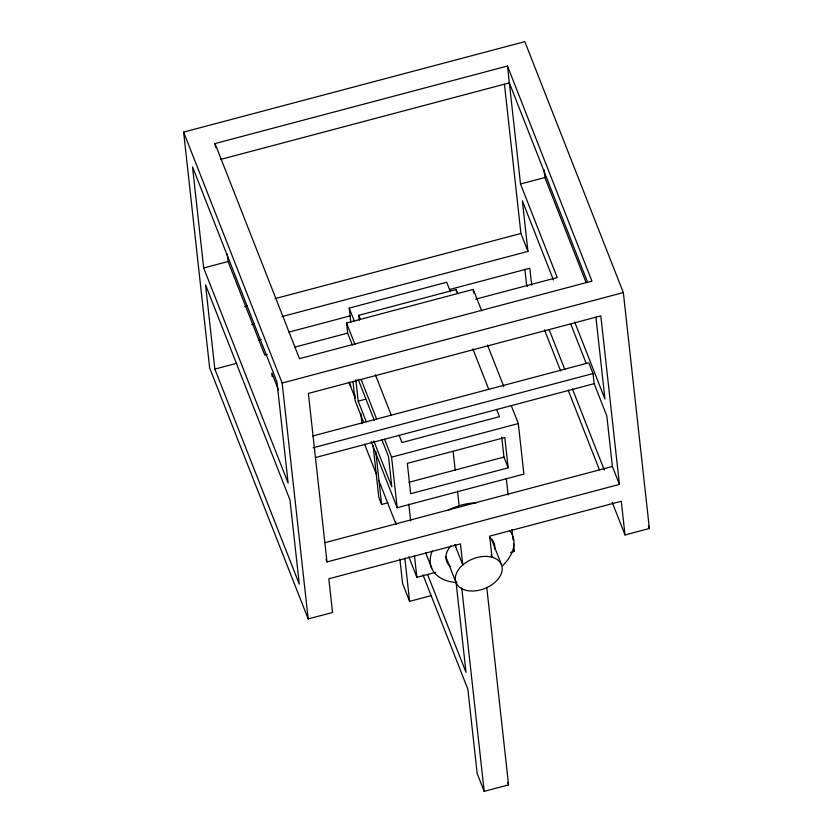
<?xml version="1.0" encoding="UTF-8"?>
<svg xmlns="http://www.w3.org/2000/svg" width="833" height="833" viewBox="0 0 833 833"><rect width="100%" height="100%" fill="white"/><g stroke="black" fill="none" stroke-linecap="round" stroke-linejoin="round"><path stroke-width="1.25" d="M408.951 482.297L503.934 457.067L508.151 467.823L410.669 493.709L407.327 463.377L504.808 437.533L508.151 467.823M454.808 544.636L462.784 564.951L460.441 543.887L328.827 578.779L332.554 612.484L308.179 618.94L209.666 368.019L183.624 132.103L524.821 41.65L623.334 292.57L649.376 528.486L625.01 534.953L612.224 502.372M215.029 143.568L507.484 66.036L591.93 281.117L299.474 358.648L215.029 143.568L215.424 147.181M220.651 159.426L509.348 82.883L587.619 282.252M203.679 267.987L192.517 166.881L276.962 381.962L288.124 483.067L203.679 267.987L228.055 261.52L227.201 253.846M475.633 299.182L557.235 277.545L520.51 183.989L544.876 177.533L544.032 169.849M244.777 306.679L247.286 306.013M274.9 298.693L520.917 233.469L504.444 84.258M251.805 324.599L254.325 323.933M281.939 316.613L527.945 251.389L522.364 200.836L553.445 280.003M350.766 322.215L349.214 308.095L446.696 282.252L450.424 291.737M258.688 340.124L261.198 339.458M288.812 332.138L350.318 315.832M449.476 289.54L529.809 268.247L531.673 285.094M359.262 320.299L358.711 315.332L456.192 289.488L457.598 293.07M352.338 345.06L347.642 333.117L346.528 323.006L473.259 289.405L481.703 310.917M267.299 354.421L264.779 355.087L228.055 261.52M294.913 347.101L347.642 333.117M214.841 369.092L205.543 284.834L289.978 499.915L299.286 584.172L214.841 369.092L236.78 363.271M308.179 618.94L282.137 383.034L623.334 292.57M366.249 421.675L358.19 401.162L365.5 399.226M312.667 436.003L588.806 362.792L593.023 373.548L594.148 383.659L606.809 415.917L612.39 466.47L619.429 484.4L326.973 561.931L326.036 559.537M313.125 447.758L593.023 373.548M315.499 457.536L594.148 383.659M518.313 423.549L523.895 474.102L397.164 507.703L391.583 457.15L518.313 423.549L511.285 405.629M373.08 445.478L378.807 497.322L381.618 504.486L387.866 502.83M324.953 542.679L612.39 466.47M408.826 556.829L416.864 577.321L435.617 572.354M510.608 552.477L514.357 551.477L513.503 543.772M399.871 558.995L402.568 583.444L409.607 601.364L431.536 595.553M422.977 574.864L467.854 689.172L477.153 773.43L484.192 791.35L508.567 784.884L486.753 587.296M544.876 177.533L586.151 282.647M574.676 321.975L604.945 399.069L595.907 317.165M570.803 324.204L586.193 363.396M648.428 526.071L649.376 528.486M520.917 233.469L527.945 251.389M549.218 329.806L564.878 369.675M572.469 389.011L604.248 469.968M527.445 286.437L526.498 284.022L524.842 269.049M544.49 329.868L560.599 370.883M568.168 390.188L599.427 469.802M487.492 345.049L503.798 386.564M472.873 348.923L488.711 389.261M496.635 409.44L499.467 416.667L401.985 442.521L399.142 435.284M513.409 549.072L514.357 551.477M491.605 539.576L501.456 564.67M491.074 554.83L492.011 557.215L489.679 536.14L621.283 501.247L625.01 534.953M358.711 315.332L360.116 318.914M349.214 308.095L354.327 321.132M375.391 374.767L391.218 415.105M445.78 556.475L456.099 582.767M346.528 323.006L354.973 344.508M361.23 379.827L376.599 418.978M384.544 439.22L391.583 457.15M358.159 379.275L374.267 420.301M381.847 439.616L388.48 456.505L391.833 486.836L373.83 440.98M425.621 552.716L431.723 568.252M427.735 574.864L465.991 672.325L455.963 581.403M507.63 782.499L508.567 784.884M349.485 383.596L355.16 398.039M363.594 422.196L355.087 400.517L352.994 381.566M371.164 441.469L397.164 507.703M364.562 444.083L376.193 473.727M379.015 480.901L396.05 524.29L395.748 521.687M183.624 132.103L282.137 383.034M271.818 373.007L278.586 390.24M455.464 544.553L455.745 547.021M619.429 484.4L600.822 315.884L308.366 393.426L326.973 561.931M507.484 66.036L520.51 183.989M501.737 437.21L504.007 457.754M506.277 478.298L508.12 494.989M511.941 529.653L513.076 539.919M473.259 289.405L473.675 293.195M456.192 289.488L456.474 291.966M453.131 451.351L455.255 470.551M457.515 491.022L459.202 506.381M461.721 587.838L484.192 791.35M408.795 504.142L410.638 520.833M414.459 555.496L416.864 577.321M404.817 557.964L409.607 601.364M375.756 451.371L381.618 504.486M360.835 413.366L361.97 423.643M355.816 379.681L358.19 401.162M271.954 374.215L272.214 376.62M509.494 530.444A43.628 28.509 -21.4 0 1 502.538 565.711M457.109 582.611A43.628 28.509 -21.4 0 1 432.254 550.915M447.977 510.337A43.628 28.509 -21.4 0 1 476.143 502.872M489.408 537.368A25.438 16.618 -21.4 0 1 494.625 548.978M450.528 566.523A25.438 16.618 -21.4 0 1 450.882 545.844M350.183 384.367A50.865 33.237 -21.4 0 1 349.371 382.941M355.15 397.32A50.865 33.237 -21.4 0 1 354.671 394.051M350.891 386.543A50.865 33.237 -21.4 0 1 348.954 382.055M492.49 557.35L491.543 557.09A24.417 15.952 -21.4 0 0 466.928 561.89A24.417 15.952 -21.4 0 0 455.359 579.706L455.464 580.497A24.417 15.952 -21.4 0 0 480.828 589.816A24.417 15.952 -21.4 0 0 502.195 567.721L502.101 566.929A24.417 15.952 -21.4 0 0 492.49 557.35"/></g></svg>
